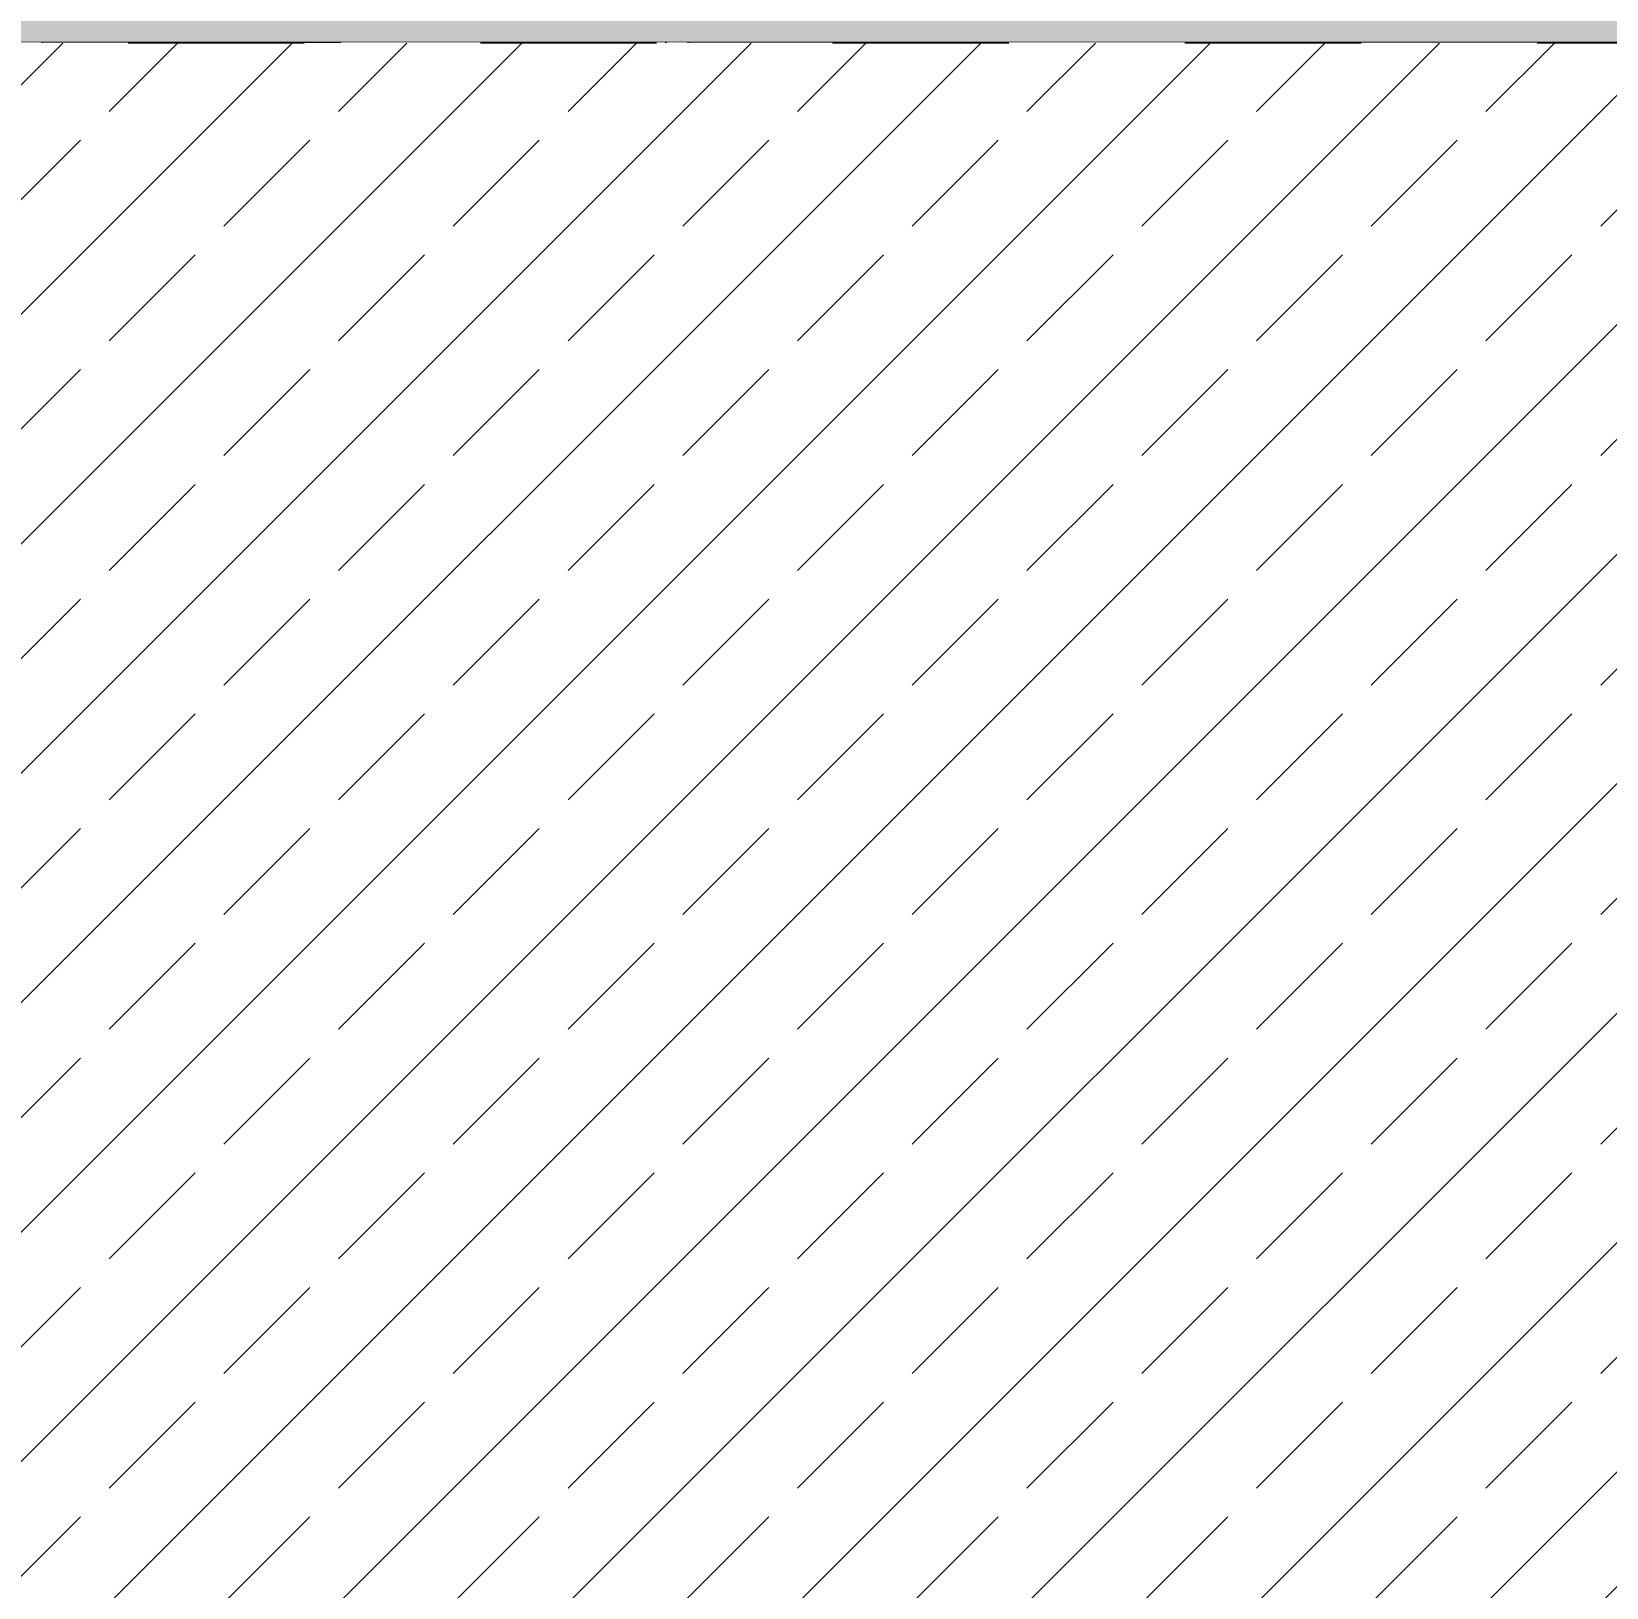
# Model space of a CAD drawing. Header units: millimetres. Extents: x -48147 to 1422273, y -494195 to 18123.
# Drawn here: x 1385540 to 1388064, y -479702 to -477209 of the extents above; entities that cross this region are included whole.
import ezdxf

# ---------------------------------------------------------------- set-up
doc = ezdxf.new("R2010")
doc.units = ezdxf.units.MM
doc.header["$MEASUREMENT"] = 0
doc.linetypes.add('Dashed', pattern=[2822.222233, 1411.111116, -1411.111116])
doc.linetypes.add('Wipeout_Contour', pattern=[1000, 0, -1000])
for name, color, linetype, lineweight in [('0_Pen_No__191', 7, 'Continuous', 5), ('0_Pen_No__85', 8, 'Continuous', 20), ('A-95-P_Drawing_Pen_No__2', 8, 'Continuous', 15), ('New_A-20-M_Roof_Pen_No__4', 7, 'Continuous', 20), ('S-280-M_STRUCT_FRAME.IFC Import_Pen_No__1', 7, 'Continuous', 13), ('S-280-M_STRUCT_FRAME.IFC Import_Pen_No__160', 5, 'Continuous', 200), ('S-280-M_STRUCT_FRAME.IFC Import_Pen_No__90', 8, 'Continuous', 20)]:
    doc.layers.add(name, color=color, linetype=linetype, lineweight=lineweight)
for name, color, linetype in [('A-25-M_Wall_Int', 7, 'Continuous'), ('A-95-P_Drawing', 7, 'Continuous'), ('New_A-20-M_Roof', 7, 'Continuous'), ('New_A-25-M_Wall_Int', 7, 'Continuous'), ('S-280-M_STRUCT_FRAME.IFC Import', 7, 'Continuous')]:
    doc.layers.add(name, color=color, linetype=linetype)
doc.layers.add('A-95-P_Drawing_Pen_No__62', color=7, linetype='Continuous', lineweight=20, true_color=0xaaaaaa)
doc.layers.add('New_A-20-M_Roof_Pen_No__81', color=7, linetype='Continuous', lineweight=20, true_color=0x6a6a6a)
doc.styles.add('GENERATED_STYLE_2', font='')
doc.styles.get('GENERATED_STYLE_2').set_extended_font_data('Swis721 BT')
doc.dimstyles.new('GENERATED_STYLE__3', dxfattribs={"dimtxt": 0.18, "dimasz": 364.8, "dimexe": 0.18, "dimexo": 0.0625, "dimgap": 0.09, "dimtad": 0, "dimtih": 1, "dimtoh": 1, "dimdec": 4, "dimzin": 0, "dimdsep": 46, "dimcen": 0.09, "dimadec": 0, "dimazin": 0, "dimtfac": 1, "dimtdec": 4, "dimtmove": 0, "dimatfit": 3, "dimldrblk": 'ARROWHEAD_5', "dimfxl": 1, "dimtolj": 1, "dimtzin": 0, "dimarcsym": 0})

# ---------------------------------------------------------------- blocks, each defined once
blk = doc.blocks.new('Section Elem_291_2', base_point=(1383917.5, -489195))
at = {"color": 254, "linetype": 'Wipeout_Contour', "lineweight": 0, "ltscale": 11742936.11975637}
blk.add_wipeout([(1387974.8, -477513.7), (1387974.8, -477746.5), (1388041.9, -477746.5), (1388041.9, -477495), (1388034.5, -477495), (1388034.5, -477503.5), (1387985, -477503.5), (1387977.8, -477506.5)], dxfattribs=at).dxf.layer = 'New_A-25-M_Wall_Int'
at = {"color": 254, "linetype": 'Wipeout_Contour', "lineweight": 0, "ltscale": 11742386.5246972}
blk.add_wipeout([(1387901.9, -477495), (1387901.9, -477746.5), (1387968.8, -477746.5), (1387968.8, -477513.7), (1387965.8, -477506.5), (1387958.6, -477503.5), (1387909.1, -477503.5), (1387909.1, -477495)], dxfattribs=at).dxf.layer = 'New_A-25-M_Wall_Int'
blk = doc.blocks.new('Section Elem_542_2', base_point=(1383917.5, -489195))
at = {"layer": 'New_A-20-M_Roof_Pen_No__81', "linetype": 'Continuous', "lineweight": 0, "true_color": 0x353535}
blk.add_hatch(color=250, dxfattribs=at).paths.add_polyline_path([(1362715.3, -477191), (1362715.3, -477226), (1405069.5, -477226), (1405069.5, -477191)])
at = {"layer": 'New_A-20-M_Roof_Pen_No__4', "linetype": 'Continuous'}
for p, q in [((1385971.7, -477226), (1384997.7, -477226)), ((1386033.2, -477226), (1385971.7, -477226)), ((1387007.1, -477226), (1386033.2, -477226)), ((1387068.6, -477226), (1387007.1, -477226)), ((1388042.5, -477226), (1387068.6, -477226)), ((1388104, -477226), (1388042.5, -477226))]:
    blk.add_line(p, q, dxfattribs=at)
blk = doc.blocks.new('Section Elem_578_2', base_point=(1383917.5, -489195))
at = {"color": 254, "linetype": 'Wipeout_Contour', "lineweight": 0, "ltscale": 332390732.742016}
blk.add_wipeout([(1384657.6, -477398), (1384657.6, -477495), (1387858.7, -477495), (1387858.7, -477746.5), (1387901.9, -477746.5), (1387901.9, -477495), (1388041.9, -477495), (1388041.9, -477746.5), (1388084.7, -477746.5), (1388084.7, -477495), (1398250.7, -477495), (1398250.7, -477746.5), (1398312.7, -477746.5), (1398312.7, -477503.5), (1398301.1, -477503.5), (1398301.1, -477495), (1398312.7, -477495), (1398312.7, -477488), (1397737.9, -477488), (1397734.3, -477486.6), (1397732.8, -477483), (1397732.8, -477467), (1397804.7, -477467), (1397804.7, -477296), (1397408.6, -477296), (1397408.6, -477226), (1397368.6, -477226), (1397372.1, -477227.5), (1397373.5, -477231), (1397373.5, -477245), (1397298.6, -477245), (1397298.6, -477483), (1397297.2, -477486.6), (1397293.8, -477488), (1396702.5, -477488), (1396698.9, -477486.6), (1396697.3, -477483), (1396697.3, -477467), (1396769.3, -477467), (1396769.3, -477296), (1396187, -477296), (1396187, -477226), (1396149.4, -477226), (1396151.6, -477227), (1396152.5, -477229.2), (1396152.5, -477245), (1396081.6, -477245), (1396081.6, -477454.8), (1396080.7, -477457.1), (1396078.5, -477458), (1395486.7, -477458), (1395484.4, -477457.1), (1395483.4, -477454.8), (1395483.4, -477437), (1395553.2, -477437), (1395553.2, -477296), (1395151.4, -477296), (1395151.4, -477226), (1395114, -477226), (1395116.2, -477227), (1395117.1, -477229.2), (1395117.1, -477245), (1395046.2, -477245), (1395046.2, -477454.8), (1395045.3, -477457.1), (1395043.1, -477458), (1394451.3, -477458), (1394449, -477457.1), (1394448, -477454.8), (1394448, -477437), (1394517.8, -477437), (1394517.8, -477296), (1394116, -477296), (1394116, -477226), (1394078.5, -477226), (1394080.7, -477227), (1394081.6, -477229.2), (1394081.6, -477245), (1394010.7, -477245), (1394010.7, -477454.8), (1394009.8, -477457.1), (1394007.6, -477458), (1393415.9, -477458), (1393413.5, -477457.1), (1393412.6, -477454.8), (1393412.6, -477437), (1393482.4, -477437), (1393482.4, -477296), (1393080.6, -477296), (1393080.6, -477226), (1393043.1, -477226), (1393045.3, -477227), (1393046.2, -477229.2), (1393046.2, -477245), (1392975.3, -477245), (1392975.3, -477454.8), (1392974.4, -477457.1), (1392972.2, -477458), (1392380.5, -477458), (1392378.1, -477457.1), (1392377.2, -477454.8), (1392377.2, -477437), (1392447, -477437), (1392447, -477296), (1392045.2, -477296), (1392045.2, -477226), (1392007.7, -477226), (1392009.9, -477227), (1392010.8, -477229.2), (1392010.8, -477245), (1391939.9, -477245), (1391939.9, -477454.8), (1391939, -477457.1), (1391936.8, -477458), (1391345.1, -477458), (1391342.7, -477457.1), (1391341.8, -477454.8), (1391341.8, -477437), (1391411.5, -477437), (1391411.5, -477296), (1391165.4, -477296), (1391165.4, -477226), (1391127.7, -477226), (1391129.8, -477227), (1391130.8, -477229.2), (1391130.8, -477245), (1391059.9, -477245), (1391059.9, -477454.8), (1391059, -477457.1), (1391056.8, -477458), (1390465, -477458), (1390462.6, -477457.1), (1390461.7, -477454.8), (1390461.7, -477437), (1390531.4, -477437), (1390531.4, -477296), (1389698.4, -477296), (1389698.4, -477226), (1389661.9, -477226), (1389663.8, -477226.9), (1389664.6, -477228.8), (1389664.6, -477245), (1389603.1, -477245), (1389603.1, -477395.2), (1389602.3, -477397.2), (1389600.4, -477398), (1389017.2, -477398), (1389015.2, -477397.2), (1389014.3, -477395.2), (1389014.3, -477377), (1389075, -477377), (1389075, -477296), (1388663.2, -477296), (1388663.2, -477226), (1388626.5, -477226), (1388628.4, -477226.9), (1388629.2, -477228.8), (1388629.2, -477245), (1388567.8, -477245), (1388567.8, -477395.2), (1388567, -477397.2), (1388565.1, -477398), (1387981.8, -477398), (1387979.7, -477397.2), (1387978.9, -477395.2), (1387978.9, -477377), (1388039.6, -477377), (1388039.6, -477296), (1387627.8, -477296), (1387627.8, -477226), (1387591, -477226), (1387592.9, -477226.9), (1387593.7, -477228.8), (1387593.7, -477245), (1387532.3, -477245), (1387532.3, -477395.2), (1387531.5, -477397.2), (1387529.6, -477398), (1386946.4, -477398), (1386944.3, -477397.2), (1386943.5, -477395.2), (1386943.5, -477377), (1387004.2, -477377), (1387004.2, -477296), (1386592.4, -477296), (1386592.4, -477226), (1386555.7, -477226), (1386557.6, -477226.9), (1386558.4, -477228.8), (1386558.4, -477245), (1386497, -477245), (1386497, -477395.2), (1386496.2, -477397.2), (1386494.3, -477398), (1385911, -477398), (1385908.9, -477397.2), (1385908.1, -477395.2), (1385908.1, -477377), (1385968.8, -477377), (1385968.8, -477296), (1385557, -477296), (1385557, -477226), (1385520.3, -477226), (1385522.2, -477226.9), (1385523, -477228.8), (1385523, -477245), (1385461.5, -477245), (1385461.5, -477395.2), (1385460.8, -477397.2), (1385458.8, -477398), (1384875.6, -477398), (1384873.5, -477397.2), (1384872.7, -477395.2), (1384872.7, -477377), (1384933.3, -477377), (1384933.3, -477296), (1384883.7, -477296), (1384883.7, -477226), (1384847.2, -477226), (1384849.1, -477226.9), (1384849.9, -477228.8), (1384849.9, -477245), (1384788.5, -477245), (1384788.5, -477395.2), (1384787.7, -477397.2), (1384785.8, -477398)], dxfattribs=at).dxf.layer = 'A-25-M_Wall_Int'
blk = doc.blocks.new('Section Elem_608_2', base_point=(1383917.5, -489195))
at = {"color": 254, "linetype": 'Wipeout_Contour', "lineweight": 0, "ltscale": 7328370.240735391}
blk.add_wipeout([(1385557, -477228), (1385969.1, -477228), (1385969.6, -477226.9), (1385971.7, -477226), (1385557, -477226)], dxfattribs=at).dxf.layer = 'S-280-M_STRUCT_FRAME.IFC Import'
at = {"color": 254, "linetype": 'Wipeout_Contour', "lineweight": 0, "ltscale": 7328412.791152067}
blk.add_wipeout([(1385557, -477296), (1385968.8, -477296), (1385968.8, -477228.8), (1385969.1, -477228), (1385557, -477228)], dxfattribs=at).dxf.layer = 'S-280-M_STRUCT_FRAME.IFC Import'
at = {"layer": 'S-280-M_STRUCT_FRAME.IFC Import_Pen_No__90', "linetype": 'Continuous'}
for p, q in [((1385557, -477228), (1385557, -477226)), ((1385969.1, -477228), (1385557, -477228)), ((1385557, -477296), (1385557, -477228)), ((1385968.8, -477296), (1385557, -477296))]:
    blk.add_line(p, q, dxfattribs=at)
blk = doc.blocks.new('Section Elem_609_2', base_point=(1383917.5, -489195))
at = {"color": 254, "linetype": 'Wipeout_Contour', "lineweight": 0, "ltscale": 7333265.371765124}
blk.add_wipeout([(1386592.4, -477228), (1387004.5, -477228), (1387005, -477226.9), (1387007.1, -477226), (1386592.4, -477226)], dxfattribs=at).dxf.layer = 'S-280-M_STRUCT_FRAME.IFC Import'
at = {"color": 254, "linetype": 'Wipeout_Contour', "lineweight": 0, "ltscale": 7333307.89112536}
blk.add_wipeout([(1386592.4, -477296), (1387004.2, -477296), (1387004.2, -477228.8), (1387004.5, -477228), (1386592.4, -477228)], dxfattribs=at).dxf.layer = 'S-280-M_STRUCT_FRAME.IFC Import'
at = {"layer": 'S-280-M_STRUCT_FRAME.IFC Import_Pen_No__90', "linetype": 'Continuous'}
for p, q in [((1386592.4, -477228), (1386592.4, -477226)), ((1387004.5, -477228), (1386592.4, -477228)), ((1386592.4, -477296), (1386592.4, -477228)), ((1387004.2, -477296), (1386592.4, -477296))]:
    blk.add_line(p, q, dxfattribs=at)
blk = doc.blocks.new('Section Elem_610_2', base_point=(1383917.5, -489195))
at = {"color": 254, "linetype": 'Wipeout_Contour', "lineweight": 0, "ltscale": 7338160.889747954}
blk.add_wipeout([(1387627.8, -477228), (1388039.9, -477228), (1388040.4, -477226.9), (1388042.5, -477226), (1387627.8, -477226)], dxfattribs=at).dxf.layer = 'S-280-M_STRUCT_FRAME.IFC Import'
at = {"color": 254, "linetype": 'Wipeout_Contour', "lineweight": 0, "ltscale": 7338203.378107194}
blk.add_wipeout([(1387627.8, -477296), (1388039.6, -477296), (1388039.6, -477228.8), (1388039.9, -477228), (1387627.8, -477228)], dxfattribs=at).dxf.layer = 'S-280-M_STRUCT_FRAME.IFC Import'
at = {"layer": 'S-280-M_STRUCT_FRAME.IFC Import_Pen_No__90', "linetype": 'Continuous'}
for p, q in [((1387627.8, -477228), (1387627.8, -477226)), ((1388039.9, -477228), (1387627.8, -477228)), ((1387627.8, -477296), (1387627.8, -477228)), ((1388039.6, -477296), (1387627.8, -477296))]:
    blk.add_line(p, q, dxfattribs=at)
blk = doc.blocks.new('Section Elem_699_2', base_point=(1383917.5, -489195))
at = {"color": 254, "linetype": 'Wipeout_Contour', "lineweight": 0, "ltscale": 5868487.765955947}
blk.add_wipeout([(1387593.7, -477228.8), (1387071.5, -477228.8), (1387071.5, -477245), (1387593.7, -477245)], dxfattribs=at).dxf.layer = 'S-280-M_STRUCT_FRAME.IFC Import'
at = {"color": 254, "linetype": 'Wipeout_Contour', "lineweight": 0, "ltscale": 5867341.136725446}
blk.add_wipeout([(1386945.4, -477396.2), (1386946.4, -477396.6), (1387002.7, -477396.6), (1387003.7, -477396.2)], dxfattribs=at).dxf.layer = 'S-280-M_STRUCT_FRAME.IFC Import'
at = {"color": 254, "linetype": 'Wipeout_Contour', "lineweight": 0, "ltscale": 5868474.386534944}
blk.add_wipeout([(1387070.6, -477226.9), (1387071.5, -477228.8), (1387593.7, -477228.8), (1387592.9, -477226.9)], dxfattribs=at).dxf.layer = 'S-280-M_STRUCT_FRAME.IFC Import'
at = {"color": 254, "linetype": 'Wipeout_Contour', "lineweight": 0, "ltscale": 5867340.225442381}
blk.add_wipeout([(1386944.9, -477395.2), (1386945.4, -477396.2), (1387003.7, -477396.2), (1387004.2, -477395.2)], dxfattribs=at).dxf.layer = 'S-280-M_STRUCT_FRAME.IFC Import'
at = {"color": 254, "linetype": 'Wipeout_Contour', "lineweight": 0, "ltscale": 5868467.266145824}
blk.add_wipeout([(1387068.6, -477226), (1387070.6, -477226.9), (1387592.9, -477226.9), (1387591, -477226)], dxfattribs=at).dxf.layer = 'S-280-M_STRUCT_FRAME.IFC Import'
at = {"color": 254, "linetype": 'Wipeout_Contour', "lineweight": 0, "ltscale": 5867327.734548836}
blk.add_wipeout([(1386944.9, -477377), (1386944.9, -477395.2), (1387004.2, -477395.2), (1387004.2, -477377)], dxfattribs=at).dxf.layer = 'S-280-M_STRUCT_FRAME.IFC Import'
at = {"layer": 'S-280-M_STRUCT_FRAME.IFC Import_Pen_No__1', "linetype": 'Continuous'}
blk.add_line((1386944.9, -477377), (1386943.5, -477377), dxfattribs=at)
at = {"layer": 'S-280-M_STRUCT_FRAME.IFC Import_Pen_No__1', "linetype": 'Continuous', "flags": 128}
for points in [[(1386943.5, -477377), (1386943.5, -477395.2), (1386944.3, -477397.2)], [(1386944.9, -477377), (1386944.9, -477395.2), (1386945.4, -477396.2)]]:
    blk.add_lwpolyline(points, dxfattribs=at)
at = {"layer": 'S-280-M_STRUCT_FRAME.IFC Import_Pen_No__90', "linetype": 'Continuous'}
for p, q in [((1387592.9, -477226.9), (1387591, -477226)), ((1387593.7, -477228.8), (1387592.9, -477226.9)), ((1387593.7, -477245), (1387593.7, -477228.8))]:
    blk.add_line(p, q, dxfattribs=at)
at = {"color": 254, "linetype": 'Wipeout_Contour', "lineweight": 0, "ltscale": 5868449.327948981}
blk.add_wipeout([(1387004.8, -477397.2), (1387002.7, -477398), (1387529.6, -477398), (1387531.5, -477397.2)], dxfattribs=at).dxf.layer = 'S-280-M_STRUCT_FRAME.IFC Import'
at = {"color": 254, "linetype": 'Wipeout_Contour', "lineweight": 0, "ltscale": 5868452.804298533}
blk.add_wipeout([(1387004.8, -477397.2), (1387531.5, -477397.2), (1387532.3, -477395.2), (1387005.6, -477395.2)], dxfattribs=at).dxf.layer = 'S-280-M_STRUCT_FRAME.IFC Import'
at = {"color": 254, "linetype": 'Wipeout_Contour', "lineweight": 0, "ltscale": 8802097.820641177}
blk.add_wipeout([(1387005.6, -477395.2), (1387532.3, -477395.2), (1387532.3, -477245), (1387070, -477245), (1387070, -477228.8), (1387005.6, -477228.8)], dxfattribs=at).dxf.layer = 'S-280-M_STRUCT_FRAME.IFC Import'
at = {"layer": 'S-280-M_STRUCT_FRAME.IFC Import_Pen_No__1', "linetype": 'Continuous'}
blk.add_line((1387071.5, -477245), (1387070, -477245), dxfattribs=at)
at = {"layer": 'S-280-M_STRUCT_FRAME.IFC Import_Pen_No__1', "linetype": 'Continuous', "flags": 128}
for points in [[(1386944.3, -477397.2), (1386946.4, -477398), (1387002.7, -477398), (1387004.8, -477397.2)], [(1386945.4, -477396.2), (1386946.4, -477396.6), (1387002.7, -477396.6), (1387003.7, -477396.2)]]:
    blk.add_lwpolyline(points, dxfattribs=at)
at = {"layer": 'S-280-M_STRUCT_FRAME.IFC Import_Pen_No__90', "linetype": 'Continuous'}
for p, q in [((1387593.7, -477245), (1387071.5, -477245)), ((1387532.3, -477395.2), (1387532.3, -477245)), ((1387004.2, -477377), (1386944.9, -477377)), ((1387004.2, -477395.2), (1386944.9, -477395.2)), ((1387529.6, -477398), (1387002.7, -477398)), ((1387532.3, -477395.2), (1387005.6, -477395.2)), ((1387529.6, -477398), (1387531.5, -477397.2)), ((1387531.5, -477397.2), (1387532.3, -477395.2))]:
    blk.add_line(p, q, dxfattribs=at)
at = {"color": 254, "linetype": 'Wipeout_Contour', "lineweight": 0, "ltscale": 5867361.631311705}
blk.add_wipeout([(1387005.6, -477228.8), (1387070, -477228.8), (1387069.6, -477227.8), (1387006, -477227.8)], dxfattribs=at).dxf.layer = 'S-280-M_STRUCT_FRAME.IFC Import'
at = {"color": 254, "linetype": 'Wipeout_Contour', "lineweight": 0, "ltscale": 5867360.72033934}
blk.add_wipeout([(1387006, -477227.8), (1387069.6, -477227.8), (1387068.6, -477227.4), (1387007.1, -477227.4)], dxfattribs=at).dxf.layer = 'S-280-M_STRUCT_FRAME.IFC Import'
at = {"layer": 'S-280-M_STRUCT_FRAME.IFC Import_Pen_No__160', "linetype": 'Continuous', "lineweight": 0, "true_color": 0x00007f}
blk.add_hatch(color=176, dxfattribs=at).paths.add_polyline_path([(1387071.5, -477228.8), (1387070.6, -477226.9), (1387068.6, -477226), (1387007.1, -477226), (1387005, -477226.9), (1387004.2, -477228.8), (1387004.2, -477395.2), (1387003.7, -477396.2), (1387002.7, -477396.6), (1386946.4, -477396.6), (1386945.4, -477396.2), (1386944.9, -477395.2), (1386944.9, -477377), (1386943.5, -477377), (1386943.5, -477395.2), (1386944.3, -477397.2), (1386946.4, -477398), (1387002.7, -477398), (1387004.8, -477397.2), (1387005.6, -477395.2), (1387005.6, -477228.8), (1387006, -477227.8), (1387007.1, -477227.4), (1387068.6, -477227.4), (1387069.6, -477227.8), (1387070, -477228.8), (1387070, -477245), (1387071.5, -477245)])
at = {"layer": 'S-280-M_STRUCT_FRAME.IFC Import_Pen_No__1', "linetype": 'Continuous'}
for p, q in [((1387007.1, -477226), (1387005, -477226.9)), ((1387068.6, -477226), (1387070.6, -477226.9))]:
    blk.add_line(p, q, dxfattribs=at)
at = {"layer": 'S-280-M_STRUCT_FRAME.IFC Import_Pen_No__1', "linetype": 'Continuous', "flags": 128}
for points in [[(1387005, -477226.9), (1387004.2, -477228.8), (1387004.2, -477395.2), (1387003.7, -477396.2)], [(1387006, -477227.8), (1387005.6, -477228.8), (1387005.6, -477395.2), (1387004.8, -477397.2)], [(1387069.6, -477227.8), (1387068.6, -477227.4), (1387007.1, -477227.4), (1387006, -477227.8)], [(1387069.6, -477227.8), (1387070, -477228.8), (1387070, -477245)], [(1387070.6, -477226.9), (1387071.5, -477228.8), (1387071.5, -477245)]]:
    blk.add_lwpolyline(points, dxfattribs=at)
at = {"layer": 'S-280-M_STRUCT_FRAME.IFC Import_Pen_No__90', "linetype": 'Continuous'}
for p, q in [((1387070, -477228.8), (1387005.6, -477228.8)), ((1387593.7, -477228.8), (1387071.5, -477228.8))]:
    blk.add_line(p, q, dxfattribs=at)
blk = doc.blocks.new('Section Elem_700_2', base_point=(1383917.5, -489195))
at = {"color": 254, "linetype": 'Wipeout_Contour', "lineweight": 0, "ltscale": 5872404.48148403}
blk.add_wipeout([(1388106.9, -477245), (1388629.2, -477245), (1388629.2, -477228.8), (1388106.9, -477228.8)], dxfattribs=at).dxf.layer = 'S-280-M_STRUCT_FRAME.IFC Import'
at = {"color": 254, "linetype": 'Wipeout_Contour', "lineweight": 0, "ltscale": 5871257.444133079}
blk.add_wipeout([(1387980.8, -477396.2), (1387981.8, -477396.6), (1388038.1, -477396.6), (1388039.1, -477396.2)], dxfattribs=at).dxf.layer = 'S-280-M_STRUCT_FRAME.IFC Import'
at = {"color": 254, "linetype": 'Wipeout_Contour', "lineweight": 0, "ltscale": 5872391.10982486}
blk.add_wipeout([(1388106, -477226.9), (1388106.9, -477228.8), (1388629.2, -477228.8), (1388628.4, -477226.9)], dxfattribs=at).dxf.layer = 'S-280-M_STRUCT_FRAME.IFC Import'
at = {"color": 254, "linetype": 'Wipeout_Contour', "lineweight": 0, "ltscale": 5871256.533457858}
blk.add_wipeout([(1387980.3, -477395.2), (1387980.8, -477396.2), (1388039.1, -477396.2), (1388039.6, -477395.2)], dxfattribs=at).dxf.layer = 'S-280-M_STRUCT_FRAME.IFC Import'
at = {"color": 254, "linetype": 'Wipeout_Contour', "lineweight": 0, "ltscale": 5872383.990233218}
blk.add_wipeout([(1388104, -477226), (1388106, -477226.9), (1388628.4, -477226.9), (1388626.5, -477226)], dxfattribs=at).dxf.layer = 'S-280-M_STRUCT_FRAME.IFC Import'
at = {"color": 254, "linetype": 'Wipeout_Contour', "lineweight": 0, "ltscale": 5871244.050896151}
blk.add_wipeout([(1387980.3, -477377), (1387980.3, -477395.2), (1388039.6, -477395.2), (1388039.6, -477377)], dxfattribs=at).dxf.layer = 'S-280-M_STRUCT_FRAME.IFC Import'
at = {"layer": 'S-280-M_STRUCT_FRAME.IFC Import_Pen_No__1', "linetype": 'Continuous'}
blk.add_line((1387980.3, -477377), (1387978.9, -477377), dxfattribs=at)
at = {"layer": 'S-280-M_STRUCT_FRAME.IFC Import_Pen_No__1', "linetype": 'Continuous', "flags": 128}
for points in [[(1387978.9, -477377), (1387978.9, -477395.2), (1387979.7, -477397.2)], [(1387980.3, -477377), (1387980.3, -477395.2), (1387980.8, -477396.2)]]:
    blk.add_lwpolyline(points, dxfattribs=at)
at = {"layer": 'S-280-M_STRUCT_FRAME.IFC Import_Pen_No__90', "linetype": 'Continuous'}
for p, q in [((1388628.4, -477226.9), (1388626.5, -477226)), ((1388629.2, -477228.8), (1388628.4, -477226.9)), ((1388629.2, -477245), (1388629.2, -477228.8))]:
    blk.add_line(p, q, dxfattribs=at)
at = {"color": 254, "linetype": 'Wipeout_Contour', "lineweight": 0, "ltscale": 5872365.884470622}
blk.add_wipeout([(1388040.2, -477397.2), (1388038.1, -477398), (1388565.1, -477398), (1388567, -477397.2)], dxfattribs=at).dxf.layer = 'S-280-M_STRUCT_FRAME.IFC Import'
at = {"color": 254, "linetype": 'Wipeout_Contour', "lineweight": 0, "ltscale": 5872369.362440724}
blk.add_wipeout([(1388040.2, -477397.2), (1388567, -477397.2), (1388567.8, -477395.2), (1388041, -477395.2)], dxfattribs=at).dxf.layer = 'S-280-M_STRUCT_FRAME.IFC Import'
at = {"color": 254, "linetype": 'Wipeout_Contour', "lineweight": 0, "ltscale": 8807972.685948975}
blk.add_wipeout([(1388041, -477395.2), (1388567.8, -477395.2), (1388567.8, -477245), (1388105.4, -477245), (1388105.4, -477228.8), (1388041, -477228.8)], dxfattribs=at).dxf.layer = 'S-280-M_STRUCT_FRAME.IFC Import'
at = {"layer": 'S-280-M_STRUCT_FRAME.IFC Import_Pen_No__1', "linetype": 'Continuous'}
blk.add_line((1388106.9, -477245), (1388105.4, -477245), dxfattribs=at)
at = {"layer": 'S-280-M_STRUCT_FRAME.IFC Import_Pen_No__1', "linetype": 'Continuous', "flags": 128}
for points in [[(1387979.7, -477397.2), (1387981.8, -477398), (1388038.1, -477398), (1388040.2, -477397.2)], [(1387980.8, -477396.2), (1387981.8, -477396.6), (1388038.1, -477396.6), (1388039.1, -477396.2)]]:
    blk.add_lwpolyline(points, dxfattribs=at)
at = {"layer": 'S-280-M_STRUCT_FRAME.IFC Import_Pen_No__90', "linetype": 'Continuous'}
for p, q in [((1388629.2, -477245), (1388106.9, -477245)), ((1388567.8, -477395.2), (1388567.8, -477245)), ((1388039.6, -477377), (1387980.3, -477377)), ((1388039.6, -477395.2), (1387980.3, -477395.2)), ((1388565.1, -477398), (1388038.1, -477398)), ((1388567.8, -477395.2), (1388041, -477395.2)), ((1388565.1, -477398), (1388567, -477397.2)), ((1388567, -477397.2), (1388567.8, -477395.2))]:
    blk.add_line(p, q, dxfattribs=at)
at = {"color": 254, "linetype": 'Wipeout_Contour', "lineweight": 0, "ltscale": 5871278.103555115}
blk.add_wipeout([(1388041.4, -477227.8), (1388041, -477228.8), (1388105.4, -477228.8), (1388105, -477227.8)], dxfattribs=at).dxf.layer = 'S-280-M_STRUCT_FRAME.IFC Import'
at = {"color": 254, "linetype": 'Wipeout_Contour', "lineweight": 0, "ltscale": 5871277.193190427}
blk.add_wipeout([(1388042.5, -477227.4), (1388041.4, -477227.8), (1388105, -477227.8), (1388104, -477227.4)], dxfattribs=at).dxf.layer = 'S-280-M_STRUCT_FRAME.IFC Import'
at = {"layer": 'S-280-M_STRUCT_FRAME.IFC Import_Pen_No__160', "linetype": 'Continuous', "lineweight": 0, "true_color": 0x00007f}
blk.add_hatch(color=176, dxfattribs=at).paths.add_polyline_path([(1388106.9, -477228.8), (1388106, -477226.9), (1388104, -477226), (1388042.5, -477226), (1388040.4, -477226.9), (1388039.6, -477228.8), (1388039.6, -477395.2), (1388039.1, -477396.2), (1388038.1, -477396.6), (1387981.8, -477396.6), (1387980.8, -477396.2), (1387980.3, -477395.2), (1387980.3, -477377), (1387978.9, -477377), (1387978.9, -477395.2), (1387979.7, -477397.2), (1387981.8, -477398), (1388038.1, -477398), (1388040.2, -477397.2), (1388041, -477395.2), (1388041, -477228.8), (1388041.4, -477227.8), (1388042.5, -477227.4), (1388104, -477227.4), (1388105, -477227.8), (1388105.4, -477228.8), (1388105.4, -477245), (1388106.9, -477245)])
at = {"layer": 'S-280-M_STRUCT_FRAME.IFC Import_Pen_No__1', "linetype": 'Continuous'}
for p, q in [((1388042.5, -477226), (1388040.4, -477226.9)), ((1388104, -477226), (1388106, -477226.9))]:
    blk.add_line(p, q, dxfattribs=at)
at = {"layer": 'S-280-M_STRUCT_FRAME.IFC Import_Pen_No__1', "linetype": 'Continuous', "flags": 128}
for points in [[(1388040.4, -477226.9), (1388039.6, -477228.8), (1388039.6, -477395.2), (1388039.1, -477396.2)], [(1388041.4, -477227.8), (1388041, -477228.8), (1388041, -477395.2), (1388040.2, -477397.2)], [(1388105, -477227.8), (1388104, -477227.4), (1388042.5, -477227.4), (1388041.4, -477227.8)], [(1388105, -477227.8), (1388105.4, -477228.8), (1388105.4, -477245)], [(1388106, -477226.9), (1388106.9, -477228.8), (1388106.9, -477245)]]:
    blk.add_lwpolyline(points, dxfattribs=at)
at = {"layer": 'S-280-M_STRUCT_FRAME.IFC Import_Pen_No__90', "linetype": 'Continuous'}
for p, q in [((1388105.4, -477228.8), (1388041, -477228.8)), ((1388629.2, -477228.8), (1388106.9, -477228.8))]:
    blk.add_line(p, q, dxfattribs=at)
blk = doc.blocks.new('Section Elem_702_2', base_point=(1383917.5, -489195))
at = {"color": 254, "linetype": 'Wipeout_Contour', "lineweight": 0, "ltscale": 5864571.704180556}
blk.add_wipeout([(1386036.1, -477228.8), (1386036.1, -477245), (1386558.4, -477245), (1386558.4, -477228.8)], dxfattribs=at).dxf.layer = 'S-280-M_STRUCT_FRAME.IFC Import'
at = {"color": 254, "linetype": 'Wipeout_Contour', "lineweight": 0, "ltscale": 5863425.138988292}
blk.add_wipeout([(1385910, -477396.2), (1385911, -477396.6), (1385967.3, -477396.6), (1385968.3, -477396.2)], dxfattribs=at).dxf.layer = 'S-280-M_STRUCT_FRAME.IFC Import'
at = {"color": 254, "linetype": 'Wipeout_Contour', "lineweight": 0, "ltscale": 5864558.316983322}
blk.add_wipeout([(1386035.2, -477226.9), (1386036.1, -477228.8), (1386558.4, -477228.8), (1386557.6, -477226.9)], dxfattribs=at).dxf.layer = 'S-280-M_STRUCT_FRAME.IFC Import'
at = {"color": 254, "linetype": 'Wipeout_Contour', "lineweight": 0, "ltscale": 5863424.227096618}
blk.add_wipeout([(1385909.5, -477395.2), (1385910, -477396.2), (1385968.3, -477396.2), (1385968.8, -477395.2)], dxfattribs=at).dxf.layer = 'S-280-M_STRUCT_FRAME.IFC Import'
at = {"color": 254, "linetype": 'Wipeout_Contour', "lineweight": 0, "ltscale": 5864551.195797986}
blk.add_wipeout([(1386033.2, -477226), (1386035.2, -477226.9), (1386557.6, -477226.9), (1386555.7, -477226)], dxfattribs=at).dxf.layer = 'S-280-M_STRUCT_FRAME.IFC Import'
at = {"color": 254, "linetype": 'Wipeout_Contour', "lineweight": 0, "ltscale": 5863411.727860767}
blk.add_wipeout([(1385909.5, -477395.2), (1385968.8, -477395.2), (1385968.8, -477377), (1385909.5, -477377)], dxfattribs=at).dxf.layer = 'S-280-M_STRUCT_FRAME.IFC Import'
at = {"layer": 'S-280-M_STRUCT_FRAME.IFC Import_Pen_No__1', "linetype": 'Continuous'}
blk.add_line((1385909.5, -477377), (1385908.1, -477377), dxfattribs=at)
at = {"layer": 'S-280-M_STRUCT_FRAME.IFC Import_Pen_No__1', "linetype": 'Continuous', "flags": 128}
for points in [[(1385908.1, -477377), (1385908.1, -477395.2), (1385908.9, -477397.2)], [(1385909.5, -477377), (1385909.5, -477395.2), (1385910, -477396.2)]]:
    blk.add_lwpolyline(points, dxfattribs=at)
at = {"layer": 'S-280-M_STRUCT_FRAME.IFC Import_Pen_No__90', "linetype": 'Continuous'}
for p, q in [((1386557.6, -477226.9), (1386555.7, -477226)), ((1386558.4, -477228.8), (1386557.6, -477226.9)), ((1386558.4, -477245), (1386558.4, -477228.8))]:
    blk.add_line(p, q, dxfattribs=at)
at = {"color": 254, "linetype": 'Wipeout_Contour', "lineweight": 0, "ltscale": 5864533.42538674}
blk.add_wipeout([(1385969.4, -477397.2), (1385967.3, -477398), (1386494.3, -477398), (1386496.2, -477397.2)], dxfattribs=at).dxf.layer = 'S-280-M_STRUCT_FRAME.IFC Import'
at = {"color": 254, "linetype": 'Wipeout_Contour', "lineweight": 0, "ltscale": 5864536.900094233}
blk.add_wipeout([(1385969.4, -477397.2), (1386496.2, -477397.2), (1386497, -477395.2), (1385970.2, -477395.2)], dxfattribs=at).dxf.layer = 'S-280-M_STRUCT_FRAME.IFC Import'
at = {"color": 254, "linetype": 'Wipeout_Contour', "lineweight": 0, "ltscale": 8796223.764009517}
blk.add_wipeout([(1385970.2, -477228.8), (1385970.2, -477395.2), (1386497, -477395.2), (1386497, -477245), (1386034.6, -477245), (1386034.6, -477228.8)], dxfattribs=at).dxf.layer = 'S-280-M_STRUCT_FRAME.IFC Import'
at = {"layer": 'S-280-M_STRUCT_FRAME.IFC Import_Pen_No__1', "linetype": 'Continuous'}
blk.add_line((1386036.1, -477245), (1386034.6, -477245), dxfattribs=at)
at = {"layer": 'S-280-M_STRUCT_FRAME.IFC Import_Pen_No__1', "linetype": 'Continuous', "flags": 128}
for points in [[(1385908.9, -477397.2), (1385911, -477398), (1385967.3, -477398), (1385969.4, -477397.2)], [(1385910, -477396.2), (1385911, -477396.6), (1385967.3, -477396.6), (1385968.3, -477396.2)]]:
    blk.add_lwpolyline(points, dxfattribs=at)
at = {"layer": 'S-280-M_STRUCT_FRAME.IFC Import_Pen_No__90', "linetype": 'Continuous'}
for p, q in [((1386558.4, -477245), (1386036.1, -477245)), ((1386497, -477395.2), (1386497, -477245)), ((1385968.8, -477377), (1385909.5, -477377)), ((1385968.8, -477395.2), (1385909.5, -477395.2)), ((1386494.3, -477398), (1385967.3, -477398)), ((1386497, -477395.2), (1385970.2, -477395.2)), ((1386494.3, -477398), (1386496.2, -477397.2)), ((1386496.2, -477397.2), (1386497, -477395.2))]:
    blk.add_line(p, q, dxfattribs=at)
at = {"color": 254, "linetype": 'Wipeout_Contour', "lineweight": 0, "ltscale": 5863445.468517502}
blk.add_wipeout([(1385970.6, -477227.8), (1385970.2, -477228.8), (1386034.6, -477228.8), (1386034.2, -477227.8)], dxfattribs=at).dxf.layer = 'S-280-M_STRUCT_FRAME.IFC Import'
at = {"color": 254, "linetype": 'Wipeout_Contour', "lineweight": 0, "ltscale": 5863444.556936694}
blk.add_wipeout([(1385971.7, -477227.4), (1385970.6, -477227.8), (1386034.2, -477227.8), (1386033.2, -477227.4)], dxfattribs=at).dxf.layer = 'S-280-M_STRUCT_FRAME.IFC Import'
at = {"layer": 'S-280-M_STRUCT_FRAME.IFC Import_Pen_No__160', "linetype": 'Continuous', "lineweight": 0, "true_color": 0x00007f}
blk.add_hatch(color=176, dxfattribs=at).paths.add_polyline_path([(1386036.1, -477228.8), (1386035.2, -477226.9), (1386033.2, -477226), (1385971.7, -477226), (1385969.6, -477226.9), (1385968.8, -477228.8), (1385968.8, -477395.2), (1385968.3, -477396.2), (1385967.3, -477396.6), (1385911, -477396.6), (1385910, -477396.2), (1385909.5, -477395.2), (1385909.5, -477377), (1385908.1, -477377), (1385908.1, -477395.2), (1385908.9, -477397.2), (1385911, -477398), (1385967.3, -477398), (1385969.4, -477397.2), (1385970.2, -477395.2), (1385970.2, -477228.8), (1385970.6, -477227.8), (1385971.7, -477227.4), (1386033.2, -477227.4), (1386034.2, -477227.8), (1386034.6, -477228.8), (1386034.6, -477245), (1386036.1, -477245)])
at = {"layer": 'S-280-M_STRUCT_FRAME.IFC Import_Pen_No__1', "linetype": 'Continuous'}
for p, q in [((1385971.7, -477226), (1385969.6, -477226.9)), ((1386033.2, -477226), (1386035.2, -477226.9))]:
    blk.add_line(p, q, dxfattribs=at)
at = {"layer": 'S-280-M_STRUCT_FRAME.IFC Import_Pen_No__1', "linetype": 'Continuous', "flags": 128}
for points in [[(1385969.6, -477226.9), (1385968.8, -477228.8), (1385968.8, -477395.2), (1385968.3, -477396.2)], [(1385970.6, -477227.8), (1385970.2, -477228.8), (1385970.2, -477395.2), (1385969.4, -477397.2)], [(1386034.2, -477227.8), (1386033.2, -477227.4), (1385971.7, -477227.4), (1385970.6, -477227.8)], [(1386034.2, -477227.8), (1386034.6, -477228.8), (1386034.6, -477245)], [(1386035.2, -477226.9), (1386036.1, -477228.8), (1386036.1, -477245)]]:
    blk.add_lwpolyline(points, dxfattribs=at)
at = {"layer": 'S-280-M_STRUCT_FRAME.IFC Import_Pen_No__90', "linetype": 'Continuous'}
for p, q in [((1386034.6, -477228.8), (1385970.2, -477228.8)), ((1386558.4, -477228.8), (1386036.1, -477228.8))]:
    blk.add_line(p, q, dxfattribs=at)
blk = doc.blocks.new('Section Elem_722_2', base_point=(1383917.5, -489195))
at = {"color": 254, "linetype": 'Wipeout_Contour', "lineweight": 0, "ltscale": 5865084.579053229}
blk.add_wipeout([(1384591.5, -477844), (1387858.7, -477844), (1387858.7, -477835.5), (1384591.5, -477835.5)], dxfattribs=at).dxf.layer = 'S-280-M_STRUCT_FRAME.IFC Import'
at = {"color": 254, "linetype": 'Wipeout_Contour', "lineweight": 0, "ltscale": 5865105.374444115}
blk.add_wipeout([(1384605.4, -477835.5), (1387858.7, -477835.5), (1387858.7, -477832.5), (1384607.4, -477832.5)], dxfattribs=at).dxf.layer = 'S-280-M_STRUCT_FRAME.IFC Import'
at = {"color": 254, "linetype": 'Wipeout_Contour', "lineweight": 0, "ltscale": 5865101.442977315}
blk.add_wipeout([(1384607.4, -477832.5), (1387858.7, -477832.5), (1387858.7, -477825.3), (1384608.3, -477825.3)], dxfattribs=at).dxf.layer = 'S-280-M_STRUCT_FRAME.IFC Import'
at = {"layer": 'S-280-M_STRUCT_FRAME.IFC Import_Pen_No__90', "linetype": 'Continuous'}
blk.add_line((1387858.7, -477844), (1384591.4, -477844), dxfattribs=at)
at = {"color": 254, "linetype": 'Wipeout_Contour', "lineweight": 0, "ltscale": 5864894.510342804}
blk.add_wipeout([(1384608.3, -477825.3), (1387858.7, -477825.3), (1387858.7, -477513.7), (1384608.3, -477513.7)], dxfattribs=at).dxf.layer = 'S-280-M_STRUCT_FRAME.IFC Import'
at = {"layer": 'S-280-M_STRUCT_FRAME.IFC Import_Pen_No__90', "linetype": 'Continuous'}
for p, q in [((1387858.7, -477835.5), (1384591.4, -477835.5)), ((1387858.7, -477825.3), (1384608.3, -477825.3)), ((1387858.7, -477832.5), (1387858.7, -477825.3)), ((1387858.7, -477835.5), (1387858.7, -477832.5)), ((1387858.7, -477844), (1387858.7, -477835.5))]:
    blk.add_line(p, q, dxfattribs=at)
at = {"color": 254, "linetype": 'Wipeout_Contour', "lineweight": 0, "ltscale": 5864685.989076219}
blk.add_wipeout([(1387858.7, -477506.5), (1384607.4, -477506.5), (1384608.3, -477513.7), (1387858.7, -477513.7)], dxfattribs=at).dxf.layer = 'S-280-M_STRUCT_FRAME.IFC Import'
at = {"color": 254, "linetype": 'Wipeout_Contour', "lineweight": 0, "ltscale": 5864676.628089571}
blk.add_wipeout([(1384607.4, -477506.5), (1387858.7, -477506.5), (1387858.7, -477503.5), (1384605.4, -477503.5)], dxfattribs=at).dxf.layer = 'S-280-M_STRUCT_FRAME.IFC Import'
at = {"color": 254, "linetype": 'Wipeout_Contour', "lineweight": 0, "ltscale": 5864640.860825036}
blk.add_wipeout([(1384591.5, -477503.5), (1387858.7, -477503.5), (1387858.7, -477495), (1384591.5, -477495)], dxfattribs=at).dxf.layer = 'S-280-M_STRUCT_FRAME.IFC Import'
at = {"layer": 'S-280-M_STRUCT_FRAME.IFC Import_Pen_No__90', "linetype": 'Continuous'}
for p, q in [((1387858.7, -477495), (1384591.4, -477495)), ((1387858.7, -477503.5), (1384591.4, -477503.5)), ((1387858.7, -477513.7), (1384608.3, -477513.7)), ((1387858.7, -477503.5), (1387858.7, -477495)), ((1387858.7, -477506.5), (1387858.7, -477503.5)), ((1387858.7, -477513.7), (1387858.7, -477506.5)), ((1387858.7, -477825.3), (1387858.7, -477513.7))]:
    blk.add_line(p, q, dxfattribs=at)
blk = doc.blocks.new('Section Elem_723_2', base_point=(1383917.5, -489195))
at = {"color": 254, "linetype": 'Wipeout_Contour', "lineweight": 0, "ltscale": 29357342.21227137}
blk.add_wipeout([(1388034.5, -477844), (1388034.5, -477835.5), (1387985, -477835.5), (1387977.8, -477832.5), (1387974.8, -477825.3), (1387974.8, -477513.7), (1387977.8, -477506.5), (1387985, -477503.5), (1388034.5, -477503.5), (1388034.5, -477495), (1387909.1, -477495), (1387909.1, -477503.5), (1387958.6, -477503.5), (1387965.8, -477506.5), (1387968.8, -477513.7), (1387968.8, -477825.3), (1387965.8, -477832.5), (1387958.6, -477835.5), (1387909.1, -477835.5), (1387909.1, -477844)], dxfattribs=at).dxf.layer = 'S-280-M_STRUCT_FRAME.IFC Import'
at = {"layer": 'S-280-M_STRUCT_FRAME.IFC Import_Pen_No__90', "linetype": 'Continuous'}
for p, q in [((1388034.5, -477495), (1387909.1, -477495)), ((1387909.1, -477495), (1387909.1, -477503.5)), ((1387909.1, -477503.5), (1387958.6, -477503.5)), ((1387958.6, -477503.5), (1387965.8, -477506.5)), ((1387965.8, -477506.5), (1387968.8, -477513.7)), ((1387968.8, -477513.7), (1387968.8, -477825.3)), ((1387974.8, -477513.7), (1387977.8, -477506.5)), ((1387974.8, -477825.3), (1387974.8, -477513.7)), ((1387977.8, -477506.5), (1387985, -477503.5)), ((1387985, -477503.5), (1388034.5, -477503.5)), ((1388034.5, -477503.5), (1388034.5, -477495)), ((1387958.6, -477835.5), (1387909.1, -477835.5)), ((1387909.1, -477835.5), (1387909.1, -477844)), ((1387909.1, -477844), (1388034.5, -477844)), ((1387965.8, -477832.5), (1387958.6, -477835.5)), ((1387968.8, -477825.3), (1387965.8, -477832.5)), ((1387977.8, -477832.5), (1387974.8, -477825.3)), ((1387985, -477835.5), (1387977.8, -477832.5)), ((1388034.5, -477835.5), (1387985, -477835.5)), ((1388034.5, -477844), (1388034.5, -477835.5))]:
    blk.add_line(p, q, dxfattribs=at)
blk = doc.blocks.new('ARROWHEAD_5')
at = {"color": 0, "linetype": 'Continuous', "lineweight": 0}
blk.add_line((0, 0), (-1, 0), dxfattribs=at)
blk.add_solid([(-1, 0.2679), (0, 0), (-1, -0.2679), (-1, 0.2679)], dxfattribs=at)

msp = doc.modelspace()

# ---------------------------------------------------------------- block references
at = {"layer": 'New_A-20-M_Roof'}
msp.add_blockref('Section Elem_542_2', (1383917.5, -489195), dxfattribs=at)
at = {"layer": 'New_A-25-M_Wall_Int'}
msp.add_blockref('Section Elem_291_2', (1383917.5, -489195), dxfattribs=at)

# ---------------------------------------------------------------- texts
at = {"layer": '0_Pen_No__191', "linetype": 'Continuous', "insert": (1380152.8, -479495.8), "char_height": 250, "width": 12163.223, "attachment_point": 4, "style": 'GENERATED_STYLE_2'}
msp.add_mtext('\\A1;{\\fSwis721 BT|b0|i0|c0|p34;300mm high raised access floor to allow for cables and mechanical ventilation}', dxfattribs=at)

# ---------------------------------------------------------------- next in the draw order: block references
at = {"layer": 'A-25-M_Wall_Int'}
msp.add_blockref('Section Elem_578_2', (1383917.5, -489195), dxfattribs=at)

# ---------------------------------------------------------------- next in the draw order: block references
at = {"layer": 'S-280-M_STRUCT_FRAME.IFC Import'}
for name in ['Section Elem_608_2', 'Section Elem_609_2', 'Section Elem_610_2', 'Section Elem_722_2', 'Section Elem_723_2']:
    msp.add_blockref(name, (1383917.5, -489195), dxfattribs=at)

# ---------------------------------------------------------------- next in the draw order: block references
for name in ['Section Elem_702_2', 'Section Elem_699_2', 'Section Elem_700_2']:
    msp.add_blockref(name, (1383917.5, -489195), dxfattribs=at)

# ---------------------------------------------------------------- next in the draw order: leaders
at = {"layer": '0_Pen_No__85', "linetype": 'Continuous', "annotation_type": 0, "has_hookline": 1, "hookline_direction": 0, "text_width": 11261.9}
msp.add_leader([(1378672.2, -476512.6), (1379535.1, -479495.8), (1380152.7, -479495.8)], dimstyle='GENERATED_STYLE__3', dxfattribs=at)

# ---------------------------------------------------------------- next in the draw order: wipeouts: each hides what was drawn before it
at = {"color": 254, "linetype": 'Wipeout_Contour', "lineweight": 0, "ltscale": 8868760.136200747}
msp.add_wipeout([(1384074, -477227), (1384074, -480495), (1403940.9, -480495), (1403940.9, -485145.5), (1405047, -485145.5), (1405047, -477227)], dxfattribs=at).dxf.layer = 'A-95-P_Drawing'

# ---------------------------------------------------------------- next in the draw order: hatches: boundary and pattern name
at = {"layer": 'A-95-P_Drawing_Pen_No__62', "linetype": 'Continuous', "ltscale": 0.2}
h = msp.add_hatch(dxfattribs=at)
h.set_pattern_fill('Brass_Bronze_0002', color=256, style=0, pattern_type=2)
h.set_pattern_definition([(45, (1383917.5, -489195.03), (-183.8478, 183.8478), []), (45, (1383825.58, -489103.1), (-183.8478, 183.8478), [195, -65])])
h.paths.add_polyline_path([(1384074, -477227), (1384074, -480495), (1403940.9, -480495), (1403940.9, -485145.5), (1405047, -485145.5), (1405047, -477227)])

# ---------------------------------------------------------------- next in the draw order: linework, layer by layer
at = {"layer": 'A-95-P_Drawing_Pen_No__2', "linetype": 'Dashed', "ltscale": 0.2, "flags": 128}
msp.add_lwpolyline([(1384074, -477227), (1384074, -480495), (1403940.9, -480495), (1403940.9, -485145.5), (1405047, -485145.5), (1405047, -477227)], close=True, dxfattribs=at)

doc.saveas('drawing.dxf')
